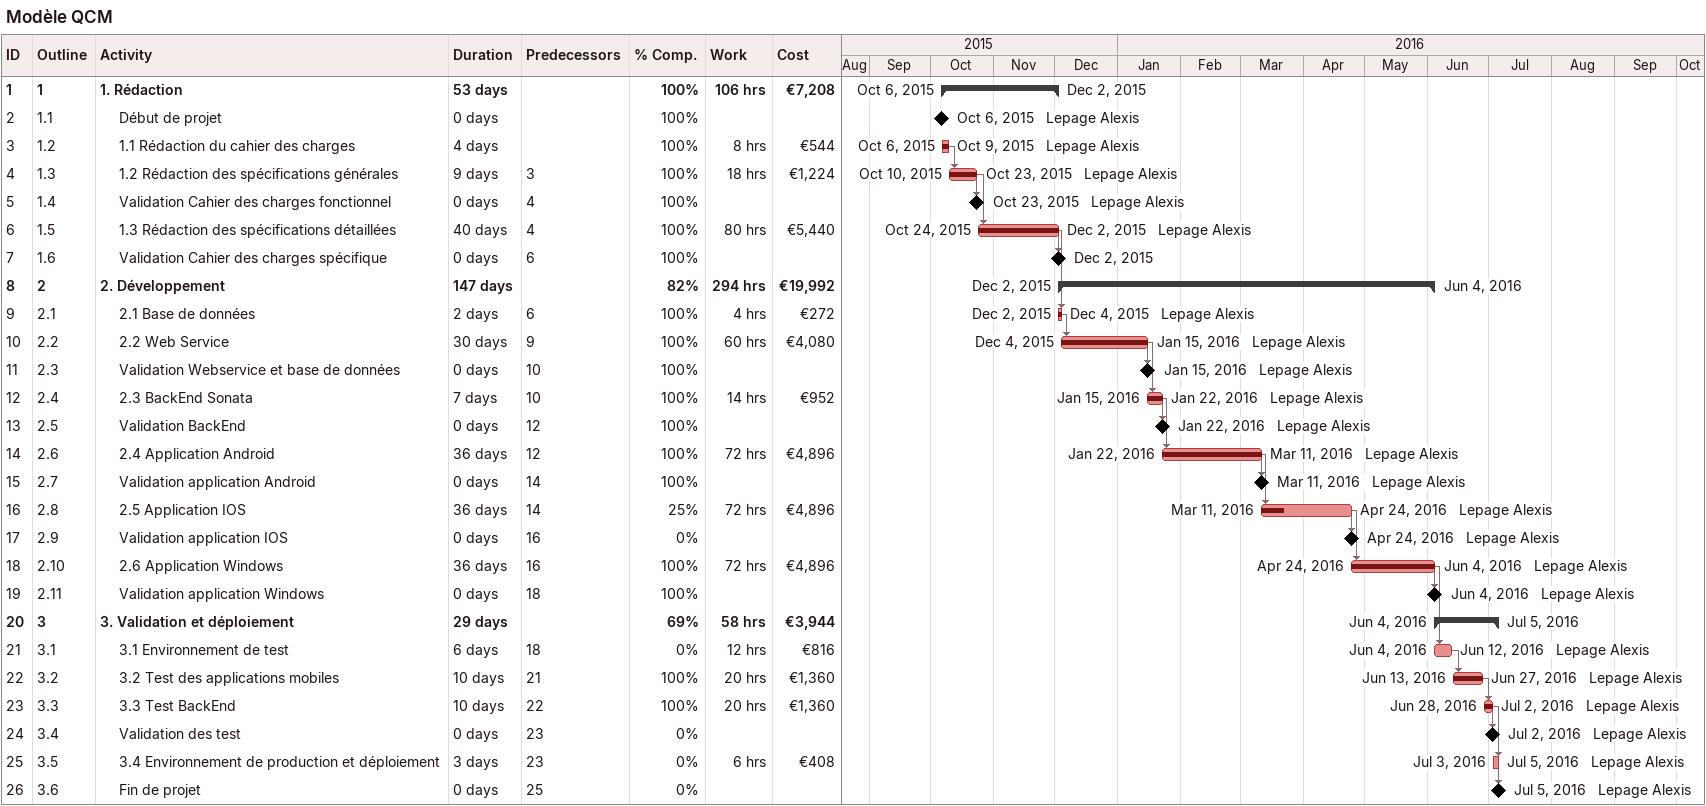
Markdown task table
Modèle QCM

| ID | WBS | Task | Duration | Start | Finish | Predecessors | Resources | % complete | Work (h) | Cost (€) |
|---|---|---|---|---|---|---|---|---|---|---|
| 1 | 1 | **1. Rédaction** | 53d | 2015-10-06 | 2015-12-02 |  |  | 100 | 106 | 7208 |
| 2 | 1.1 | Début de projet | 0d | 2015-10-06 | 2015-10-06 |  | Lepage Alexis | 100 |  |  |
| 3 | 1.2 | 1.1 Rédaction du cahier des charges | 4d | 2015-10-06 | 2015-10-09 |  | Lepage Alexis | 100 | 8 | 544 |
| 4 | 1.3 | 1.2 Rédaction des spécifications générales | 9d | 2015-10-10 | 2015-10-23 | 3 | Lepage Alexis | 100 | 18 | 1224 |
| 5 | 1.4 | Validation Cahier des charges fonctionnel | 0d | 2015-10-23 | 2015-10-23 | 4 | Lepage Alexis | 100 |  |  |
| 6 | 1.5 | 1.3 Rédaction des spécifications détaillées | 40d | 2015-10-24 | 2015-12-02 | 4 | Lepage Alexis | 100 | 80 | 5440 |
| 7 | 1.6 | Validation Cahier des charges spécifique | 0d | 2015-12-02 | 2015-12-02 | 6 |  | 100 |  |  |
| 8 | 2 | **2. Développement** | 147d | 2015-12-02 | 2016-06-04 |  |  | 82 | 294 | 19992 |
| 9 | 2.1 | 2.1 Base de données | 2d | 2015-12-02 | 2015-12-04 | 6 | Lepage Alexis | 100 | 4 | 272 |
| 10 | 2.2 | 2.2 Web Service | 30d | 2015-12-04 | 2016-01-15 | 9 | Lepage Alexis | 100 | 60 | 4080 |
| 11 | 2.3 | Validation Webservice et base de données | 0d | 2016-01-15 | 2016-01-15 | 10 | Lepage Alexis | 100 |  |  |
| 12 | 2.4 | 2.3 BackEnd Sonata | 7d | 2016-01-15 | 2016-01-22 | 10 | Lepage Alexis | 100 | 14 | 952 |
| 13 | 2.5 | Validation BackEnd | 0d | 2016-01-22 | 2016-01-22 | 12 | Lepage Alexis | 100 |  |  |
| 14 | 2.6 | 2.4 Application Android | 36d | 2016-01-22 | 2016-03-11 | 12 | Lepage Alexis | 100 | 72 | 4896 |
| 15 | 2.7 | Validation application Android | 0d | 2016-03-11 | 2016-03-11 | 14 | Lepage Alexis | 100 |  |  |
| 16 | 2.8 | 2.5 Application IOS | 36d | 2016-03-11 | 2016-04-24 | 14 | Lepage Alexis | 25 | 72 | 4896 |
| 17 | 2.9 | Validation application IOS | 0d | 2016-04-24 | 2016-04-24 | 16 | Lepage Alexis | 0 |  |  |
| 18 | 2.10 | 2.6 Application Windows | 36d | 2016-04-24 | 2016-06-04 | 16 | Lepage Alexis | 100 | 72 | 4896 |
| 19 | 2.11 | Validation application Windows | 0d | 2016-06-04 | 2016-06-04 | 18 | Lepage Alexis | 100 |  |  |
| 20 | 3 | **3. Validation et déploiement** | 29d | 2016-06-04 | 2016-07-05 |  |  | 69 | 58 | 3944 |
| 21 | 3.1 | 3.1 Environnement de test | 6d | 2016-06-04 | 2016-06-12 | 18 | Lepage Alexis | 0 | 12 | 816 |
| 22 | 3.2 | 3.2 Test des applications mobiles | 10d | 2016-06-13 | 2016-06-27 | 21 | Lepage Alexis | 100 | 20 | 1360 |
| 23 | 3.3 | 3.3 Test BackEnd | 10d | 2016-06-28 | 2016-07-02 | 22 | Lepage Alexis | 100 | 20 | 1360 |
| 24 | 3.4 | Validation des test | 0d | 2016-07-02 | 2016-07-02 | 23 | Lepage Alexis | 0 |  |  |
| 25 | 3.5 | 3.4 Environnement de production et déploiement | 3d | 2016-07-03 | 2016-07-05 | 23 | Lepage Alexis | 0 | 6 | 408 |
| 26 | 3.6 | Fin de projet | 0d | 2016-07-05 | 2016-07-05 | 25 | Lepage Alexis | 0 |  |  |
